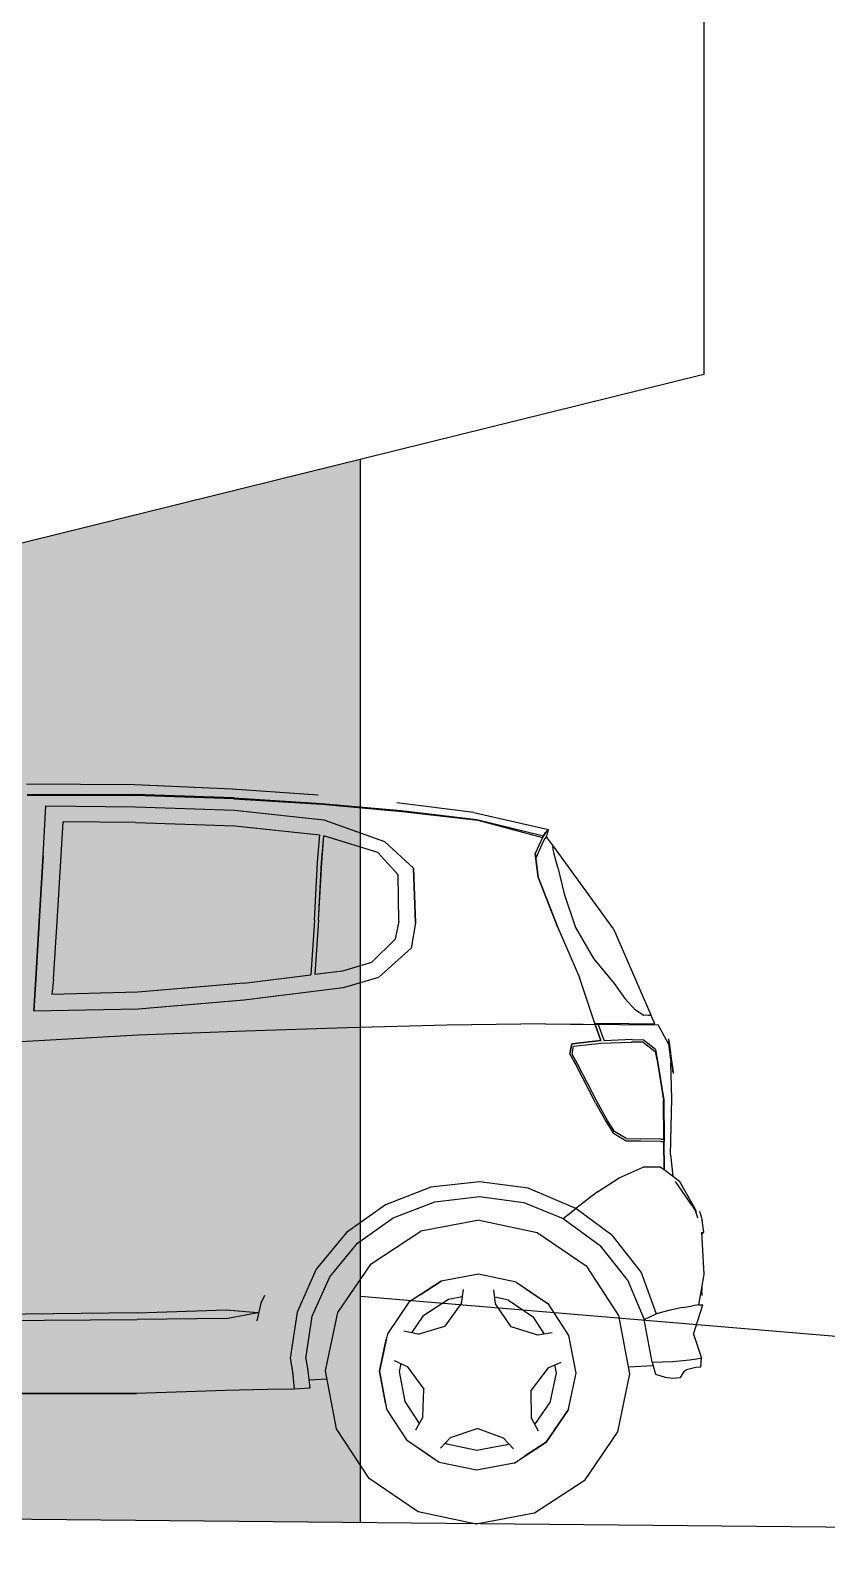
# Model space of a CAD drawing. Header units: millimetres. Extents: x 589 to 1175, y -455 to -172.
# Drawn here: x 1163.099 to 1164.721, y -446.155 to -443.054 of the extents above; entities that cross this region are included whole.
import ezdxf

# ---------------------------------------------------------------- set-up
doc = ezdxf.new("R2010")
doc.units = ezdxf.units.MM
for name, color, linetype in [('pohled', 4, 'Continuous'), ('srafa fasada', 253, 'Continuous'), ('stafaz', 252, 'Continuous'), ('ZDIVO', 1, 'Continuous')]:
    doc.layers.add(name, color=color, linetype=linetype)

# ---------------------------------------------------------------- blocks, each defined once
blk = doc.blocks.new('A$C57EF654B')
for p, q in [((10.0078, 1.0343), (10.228, 1.0349)), ((10.228, 1.0349), (10.427, 1.0285)), ((10.427, 1.0285), (10.6023, 1.0178)), ((10.0093, 1.0132), (10.2294, 1.0145)), ((10.0095, 1.0112), (10.2297, 1.0125)), ((10.0095, 1.0112), (10.2296, 1.0125)), ((10.4304, 1.0096), (10.2294, 1.0145)), ((10.431, 1.0077), (10.2296, 1.0125)), ((10.431, 1.0077), (10.2297, 1.0125)), ((10.4304, 1.0096), (10.4304, 1.0096)), ((10.4304, 1.0096), (10.6091, 1.0004)), ((10.431, 1.0077), (10.6102, 0.9986)), ((10.431, 1.0077), (10.6102, 0.9986)), ((10.6091, 1.0004), (10.7721, 0.9873)), ((10.6102, 0.9986), (10.7737, 0.9856)), ((10.6102, 0.9986), (10.7737, 0.9856)), ((10.9197, 0.9851), (10.7631, 1.0031)), ((10.0432, 0.8886), (10.0482, 0.9899)), ((10.0432, 0.8886), (10.0482, 0.9899)), ((10.0482, 0.9899), (10.2304, 0.9899)), ((10.2304, 0.9899), (10.4323, 0.9851)), ((10.4323, 0.9851), (10.6142, 0.9668)), ((10.6142, 0.9669), (10.6142, 0.9668)), ((10.6142, 0.9668), (10.7382, 0.9242)), ((10.6142, 0.9668), (10.7382, 0.9242)), ((10.7721, 0.9873), (10.7721, 0.9873)), ((10.7721, 0.9873), (10.9262, 0.9708)), ((10.7721, 0.9873), (10.9262, 0.9708)), ((10.7737, 0.9856), (10.9283, 0.9693)), ((10.7737, 0.9856), (10.9282, 0.9693)), ((10.9197, 0.9851), (11.072, 0.9516)), ((10.9262, 0.9708), (11.062, 0.9391)), ((10.9262, 0.9708), (11.062, 0.9391)), ((10.9282, 0.9693), (11.0602, 0.9356)), ((10.9283, 0.9693), (11.0602, 0.9356)), ((10.0802, 0.8891), (10.0838, 0.9574)), ((10.0802, 0.8891), (10.0838, 0.9574)), ((10.231, 0.9577), (10.0838, 0.9574)), ((10.231, 0.9577), (10.0838, 0.9574)), ((10.231, 0.9577), (10.4335, 0.9529)), ((10.231, 0.9577), (10.4336, 0.9529)), ((10.4335, 0.9529), (10.4336, 0.9529)), ((10.4336, 0.9529), (10.6063, 0.9363)), ((10.6026, 0.8802), (10.6063, 0.9363)), ((10.6109, 0.8799), (10.6146, 0.9346)), ((10.611, 0.8799), (10.6146, 0.9346)), ((10.7253, 0.9014), (10.6146, 0.9346)), ((11.0602, 0.9356), (11.0456, 0.9026)), ((11.0637, 0.9313), (11.0591, 0.9213)), ((11.0659, 0.9453), (11.0602, 0.9356)), ((11.0602, 0.9356), (11.062, 0.9391)), ((11.062, 0.9391), (11.0659, 0.9453)), ((11.0671, 0.936), (11.0637, 0.9313)), ((11.0703, 0.9504), (11.0659, 0.9453)), ((11.0686, 0.9371), (11.0671, 0.936)), ((11.0686, 0.9371), (11.072, 0.9516)), ((11.0825, 0.9181), (11.0686, 0.9371)), ((11.072, 0.9516), (11.0703, 0.9504)), ((10.7253, 0.9014), (10.767, 0.8563)), ((10.7382, 0.9242), (10.798, 0.8705)), ((10.798, 0.8705), (10.7382, 0.9242)), ((11.0456, 0.9025), (11.0455, 0.9026)), ((11.0455, 0.9026), (11.0521, 0.8542)), ((11.0522, 0.8542), (11.0456, 0.9026)), ((11.0591, 0.9213), (11.0468, 0.8934)), ((11.0591, 0.9213), (11.0591, 0.9213)), ((11.0817, 0.9163), (11.0825, 0.9181)), ((11.0836, 0.9043), (11.0817, 0.9163)), ((11.2064, 0.7508), (11.0825, 0.9181)), ((11.092, 0.8745), (11.0836, 0.9043)), ((10.0432, 0.8886), (10.0371, 0.7647)), ((10.0372, 0.7648), (10.0432, 0.8886)), ((10.0736, 0.7652), (10.0802, 0.8891)), ((10.0737, 0.7652), (10.0802, 0.8891)), ((10.5973, 0.7622), (10.6026, 0.8802)), ((10.5973, 0.7622), (10.6026, 0.8801)), ((10.6026, 0.8801), (10.6026, 0.8802)), ((10.6055, 0.7624), (10.611, 0.8799)), ((10.6055, 0.7624), (10.6109, 0.8799)), ((10.803, 0.7587), (10.798, 0.8705)), ((10.798, 0.8705), (10.803, 0.7587)), ((11.092, 0.8745), (11.092, 0.8745)), ((11.092, 0.8745), (11.1052, 0.8208)), ((10.7694, 0.7619), (10.767, 0.8563)), ((10.7694, 0.7619), (10.767, 0.8563)), ((11.0521, 0.8542), (11.0936, 0.7522)), ((11.0936, 0.7522), (11.0522, 0.8542)), ((11.1052, 0.8208), (11.1052, 0.8209)), ((11.1052, 0.8208), (11.1291, 0.7523)), ((10.0308, 0.6361), (10.0372, 0.7648)), ((10.0371, 0.7647), (10.0308, 0.6361)), ((10.0668, 0.6368), (10.0737, 0.7652)), ((10.0668, 0.6368), (10.0736, 0.7652)), ((10.5973, 0.7622), (10.5911, 0.6507)), ((10.5973, 0.7622), (10.5911, 0.6507)), ((10.6055, 0.7624), (10.5991, 0.6513)), ((10.6055, 0.7624), (10.5991, 0.6513)), ((10.7694, 0.7619), (10.7619, 0.725)), ((10.7694, 0.7619), (10.7619, 0.725)), ((10.803, 0.7587), (10.7949, 0.707)), ((10.803, 0.7587), (10.7949, 0.707)), ((11.0936, 0.7522), (11.1387, 0.6506)), ((11.1291, 0.7523), (11.1291, 0.7523)), ((11.1291, 0.7523), (11.1667, 0.6899)), ((11.2064, 0.7508), (11.2846, 0.5763)), ((10.7619, 0.725), (10.7142, 0.6767)), ((10.7619, 0.725), (10.7142, 0.6767)), ((10.7288, 0.6466), (10.7949, 0.707)), ((10.7289, 0.6466), (10.7949, 0.707)), ((11.1667, 0.6899), (11.2091, 0.6393)), ((10.6557, 0.6588), (10.5991, 0.6513)), ((10.5991, 0.6513), (10.5991, 0.6513)), ((10.7142, 0.6767), (10.6557, 0.6588)), ((10.6557, 0.6588), (10.6557, 0.6588)), ((10.0308, 0.6361), (10.0276, 0.5706)), ((10.0276, 0.5706), (10.0308, 0.6361)), ((10.0668, 0.6368), (10.0638, 0.6054)), ((10.0668, 0.6368), (10.0638, 0.6054)), ((10.4547, 0.6322), (10.2392, 0.6116)), ((10.4547, 0.6322), (10.5911, 0.6507)), ((10.4547, 0.6322), (10.4547, 0.6322)), ((10.6576, 0.6245), (10.4558, 0.5979)), ((10.7289, 0.6466), (10.6576, 0.6245)), ((10.7288, 0.6466), (10.6576, 0.6245)), ((11.1714, 0.5555), (11.1387, 0.6506)), ((11.1387, 0.6506), (11.1387, 0.6506)), ((11.2091, 0.6393), (11.2314, 0.6087)), ((10.2392, 0.6116), (10.0638, 0.6054)), ((10.0638, 0.6054), (10.0638, 0.6054)), ((10.2392, 0.6116), (10.2392, 0.6116)), ((10.4558, 0.5979), (10.2399, 0.5772)), ((10.4558, 0.5979), (10.2399, 0.5773)), ((10.4558, 0.5979), (10.4558, 0.5979)), ((11.2314, 0.6087), (11.2534, 0.5855)), ((10.2399, 0.5773), (10.0276, 0.5706)), ((10.2399, 0.5772), (10.0276, 0.5706)), ((11.27, 0.5743), (11.2534, 0.5855)), ((11.2797, 0.575), (11.27, 0.5743)), ((11.2797, 0.575), (11.284, 0.5755)), ((11.2846, 0.5763), (11.284, 0.5755)), ((11.293, 0.5577), (11.2846, 0.5763)), ((10.459, 0.5344), (10.2409, 0.524)), ((10.6661, 0.5432), (10.459, 0.5344)), ((10.459, 0.5344), (10.459, 0.5344)), ((10.8695, 0.5509), (10.6661, 0.5432)), ((11.07, 0.5555), (10.8695, 0.5509)), ((11.07, 0.5555), (10.8695, 0.5509)), ((11.07, 0.5555), (11.1714, 0.5555)), ((11.07, 0.5555), (11.2997, 0.5555)), ((11.1706, 0.5577), (11.2398, 0.5577)), ((11.1833, 0.5225), (11.1714, 0.5555)), ((11.1714, 0.5555), (11.1834, 0.5224)), ((11.1714, 0.5555), (11.1714, 0.5555)), ((11.1777, 0.5555), (11.1897, 0.5224)), ((11.2398, 0.5577), (11.2872, 0.5577)), ((11.2872, 0.5577), (11.293, 0.5577)), ((11.3211, 0.5173), (11.2997, 0.5555)), ((11.3216, 0.5249), (11.3212, 0.5276)), ((11.3212, 0.5276), (11.322, 0.5227)), ((10.2409, 0.524), (9.9519, 0.5049)), ((10.2409, 0.524), (10.2409, 0.524)), ((11.1204, 0.4949), (11.1244, 0.5151)), ((11.1244, 0.5151), (11.1205, 0.4949)), ((11.1833, 0.5225), (11.1244, 0.5151)), ((11.1244, 0.5151), (11.1834, 0.5224)), ((11.1249, 0.4944), (11.1276, 0.5105)), ((11.1249, 0.4944), (11.1276, 0.5105)), ((11.1276, 0.5105), (11.1842, 0.5175)), ((11.1276, 0.5105), (11.1276, 0.5105)), ((11.1842, 0.5175), (11.2449, 0.5201)), ((11.2469, 0.5252), (11.1897, 0.5224)), ((11.2693, 0.5201), (11.2449, 0.5201)), ((11.2469, 0.5252), (11.2469, 0.5252)), ((11.2469, 0.5252), (11.2694, 0.5252)), ((11.2693, 0.5201), (11.2942, 0.5016)), ((11.2944, 0.5056), (11.2694, 0.5252)), ((11.2942, 0.5016), (11.2996, 0.4759)), ((11.2942, 0.5016), (11.2996, 0.4759)), ((11.2944, 0.5056), (11.2999, 0.4784)), ((11.3211, 0.5173), (11.3264, 0.4791)), ((11.3216, 0.5249), (11.3227, 0.5173)), ((11.3222, 0.5207), (11.322, 0.5227)), ((11.3227, 0.5175), (11.3222, 0.5211)), ((11.3223, 0.5204), (11.3227, 0.5173)), ((11.3227, 0.5175), (11.3232, 0.514)), ((11.3227, 0.5173), (11.3232, 0.5139)), ((11.3227, 0.5173), (11.3243, 0.506)), ((11.3227, 0.5173), (11.3229, 0.5159)), ((11.3229, 0.5159), (11.3238, 0.5096)), ((11.3243, 0.5058), (11.3232, 0.5139)), ((11.3243, 0.506), (11.3263, 0.4921)), ((11.3246, 0.5041), (11.3243, 0.5058)), ((11.3244, 0.5054), (11.3247, 0.5032)), ((11.3246, 0.5041), (11.3247, 0.5031)), ((11.3251, 0.5004), (11.3247, 0.5032)), ((11.3247, 0.5031), (11.3248, 0.5031)), ((11.3248, 0.5031), (11.325, 0.5012)), ((11.3253, 0.4987), (11.325, 0.5014)), ((11.3257, 0.4967), (11.325, 0.5012)), ((11.3251, 0.5004), (11.3253, 0.4987)), ((11.3257, 0.4967), (11.3262, 0.493)), ((11.1332, 0.4716), (11.1204, 0.4949)), ((11.1205, 0.4949), (11.1333, 0.4716)), ((11.137, 0.4732), (11.1249, 0.4944)), ((11.1734, 0.3957), (11.1332, 0.4716)), ((11.1734, 0.3957), (11.1333, 0.4716)), ((11.1769, 0.3977), (11.137, 0.4732)), ((11.2996, 0.4759), (11.3121, 0.4019)), ((11.2996, 0.4759), (11.3121, 0.4019)), ((11.3124, 0.4031), (11.2999, 0.4784)), ((11.2999, 0.4784), (11.3124, 0.4031)), ((11.328, 0.4803), (11.3262, 0.493)), ((11.3262, 0.4926), (11.3263, 0.4921)), ((11.3263, 0.4921), (11.3282, 0.4787)), ((11.3291, 0.4052), (11.3264, 0.4791)), ((11.329, 0.473), (11.3278, 0.4818)), ((11.3279, 0.4806), (11.3294, 0.4708)), ((11.3282, 0.4787), (11.3298, 0.4674)), ((11.3293, 0.4712), (11.329, 0.473)), ((11.3294, 0.4708), (11.3309, 0.4598)), ((11.3298, 0.4674), (11.3296, 0.4688)), ((11.3298, 0.4674), (11.3309, 0.4598)), ((11.3299, 0.4672), (11.3303, 0.4643)), ((11.3309, 0.4598), (11.3303, 0.4643)), ((11.3306, 0.4621), (11.3306, 0.462)), ((11.3308, 0.4608), (11.3306, 0.462)), ((11.3307, 0.4614), (11.3313, 0.4571)), ((11.3309, 0.4598), (11.3313, 0.4571)), ((11.3276, 0.2914), (11.3291, 0.4052)), ((11.1734, 0.3957), (11.1956, 0.3568)), ((11.1734, 0.3957), (11.1956, 0.3568)), ((11.1987, 0.3597), (11.1769, 0.3977)), ((11.3135, 0.3231), (11.3121, 0.4019)), ((11.314, 0.3181), (11.3124, 0.4031)), ((11.3124, 0.4031), (11.314, 0.3181)), ((11.1956, 0.3568), (11.2109, 0.3332)), ((11.1956, 0.3568), (11.2109, 0.3332)), ((11.2129, 0.3374), (11.1987, 0.3597)), ((11.2129, 0.3374), (11.1987, 0.3597)), ((11.2366, 0.3181), (11.2109, 0.3332)), ((11.2366, 0.3181), (11.2109, 0.3332)), ((11.2368, 0.3231), (11.2129, 0.3374)), ((11.2368, 0.3231), (11.2129, 0.3374)), ((11.2662, 0.3181), (11.2366, 0.3181)), ((11.2368, 0.3231), (11.2368, 0.3231)), ((11.2368, 0.3231), (11.266, 0.3231)), ((11.266, 0.3231), (11.266, 0.3231)), ((11.3072, 0.3231), (11.266, 0.3231)), ((11.3073, 0.3181), (11.2662, 0.3181)), ((11.3072, 0.3231), (11.3135, 0.3231)), ((11.3073, 0.3181), (11.3073, 0.3181)), ((11.3073, 0.3181), (11.3137, 0.3181)), ((11.315, 0.2607), (11.3137, 0.3181)), ((11.3154, 0.2607), (11.314, 0.3181)), ((11.3276, 0.2914), (11.3325, 0.2478)), ((11.2233, 0.2429), (11.2717, 0.265)), ((11.3073, 0.2656), (11.2717, 0.265)), ((11.2717, 0.265), (11.2717, 0.265)), ((11.2717, 0.265), (11.2717, 0.265)), ((11.3073, 0.2656), (11.315, 0.2607)), ((11.3073, 0.2656), (11.315, 0.2607)), ((11.315, 0.2607), (11.3149, 0.2621)), ((11.3154, 0.2607), (11.315, 0.2607)), ((11.315, 0.2607), (11.3462, 0.2378)), ((11.3158, 0.2601), (11.3154, 0.2607)), ((10.8401, 0.2199), (10.748, 0.1836)), ((10.8401, 0.2199), (10.748, 0.1836)), ((10.9391, 0.2323), (10.8401, 0.2199)), ((10.9391, 0.2323), (10.8401, 0.2199)), ((11.0379, 0.2199), (10.9391, 0.2323)), ((11.1355, 0.1797), (11.0379, 0.2199)), ((11.038, 0.2199), (11.0379, 0.2199)), ((11.1795, 0.2144), (11.2233, 0.2429)), ((11.2233, 0.2429), (11.2233, 0.2429)), ((11.2233, 0.2429), (11.2233, 0.2429)), ((11.3716, 0.1892), (11.3383, 0.2366)), ((11.375, 0.1875), (11.3462, 0.2378)), ((10.764, 0.1572), (10.8484, 0.1906)), ((10.8484, 0.1906), (10.9391, 0.2019)), ((10.9391, 0.2019), (11.0297, 0.1906)), ((11.0297, 0.1906), (11.1101, 0.1589)), ((11.1795, 0.2144), (11.1355, 0.1797)), ((11.1795, 0.2144), (11.1795, 0.2144)), ((11.3716, 0.1892), (11.3805, 0.1751)), ((11.375, 0.1875), (11.3805, 0.1751)), ((11.375, 0.1874), (11.375, 0.1875)), ((11.375, 0.1874), (11.3807, 0.1767)), ((10.748, 0.1836), (10.6689, 0.1258)), ((10.748, 0.1836), (10.6689, 0.1258)), ((10.6914, 0.1043), (10.764, 0.1572)), ((11.1101, 0.1589), (11.1355, 0.1797)), ((11.1101, 0.1589), (11.1867, 0.1043)), ((11.2093, 0.1258), (11.1355, 0.1797)), ((11.1355, 0.1797), (11.1355, 0.1797)), ((11.3845, 0.1635), (11.3805, 0.1751)), ((11.3845, 0.1635), (11.3845, 0.1636)), ((11.3879, 0.1767), (11.3918, 0.1635)), ((11.3918, 0.1635), (11.396, 0.1343)), ((10.6689, 0.1258), (10.6081, 0.0504)), ((10.7201, 0.063), (10.8205, 0.1301)), ((10.939, 0.1537), (10.8205, 0.1301)), ((10.939, 0.1537), (11.0575, 0.1301)), ((11.0575, 0.1301), (11.158, 0.063)), ((11.2093, 0.1258), (11.27, 0.0504)), ((11.3984, 0.0479), (11.3925, 0.1343)), ((11.396, 0.1343), (11.3928, 0.13)), ((10.6358, 0.0352), (10.6914, 0.1043)), ((11.2421, 0.0355), (11.1867, 0.1043)), ((10.6529, -0.0375), (10.7201, 0.063)), ((11.158, 0.063), (11.2251, -0.0375)), ((10.6081, 0.0504), (10.57, -0.0373)), ((10.6008, -0.0452), (10.6358, 0.0352)), ((10.939, 0.0438), (10.8626, 0.0286)), ((11.0155, 0.0286), (10.939, 0.0438)), ((11.2421, 0.0355), (11.2773, -0.0452)), ((11.27, 0.0504), (11.3016, -0.0332)), ((11.3879, -0.0144), (11.3984, 0.0479)), ((11.3984, 0.0479), (11.3983, 0.0491)), ((10.8626, 0.0286), (10.7977, -0.0147)), ((10.8204, 0.0004), (10.8626, 0.0286)), ((10.8626, 0.0286), (10.8626, 0.0286)), ((10.9076, 0.0124), (10.9041, -0.0161)), ((10.974, -0.0161), (10.9704, 0.0124)), ((11.0155, 0.0286), (11.0803, -0.0147)), ((11.0365, 0.0145), (11.0803, -0.0147)), ((11.3932, 0.0171), (11.394, 0.005)), ((11.3939, 0.0213), (11.3943, 0.015)), ((10.4963, -0.0199), (10.4883, -0.0557)), ((10.5034, -0.0037), (10.4963, -0.0199)), ((10.7977, -0.0147), (10.7544, -0.0795)), ((10.8779, -0.0083), (10.826, -0.043)), ((10.9041, -0.0161), (10.8715, -0.0631)), ((10.9057, -0.0028), (10.8779, -0.0083)), ((11.0002, -0.0083), (10.9723, -0.0028)), ((11.0066, -0.0631), (10.974, -0.0161)), ((11.0002, -0.0083), (11.052, -0.043)), ((11.0803, -0.0147), (11.1236, -0.0795)), ((11.0803, -0.0147), (11.1236, -0.0795)), ((11.3275, -0.0261), (11.3016, -0.0332)), ((11.3552, -0.02), (11.3275, -0.0261)), ((11.3552, -0.02), (11.3752, -0.0164)), ((11.3879, -0.0144), (11.3752, -0.0164)), ((11.3776, -0.0739), (11.3963, -0.014)), ((11.3879, -0.0144), (11.3963, -0.014)), ((10.244, -0.0422), (9.9504, -0.0483)), ((9.9504, -0.0607), (10.2441, -0.0552)), ((10.244, -0.0422), (10.4258, -0.034)), ((10.4259, -0.0518), (10.2441, -0.0552)), ((10.4258, -0.034), (10.4899, -0.0389)), ((10.4258, -0.034), (10.4258, -0.034)), ((10.4259, -0.0518), (10.4899, -0.0389)), ((10.4259, -0.0518), (10.426, -0.0518)), ((10.4899, -0.0389), (10.4899, -0.0389)), ((10.4899, -0.0389), (10.4899, -0.0389)), ((10.57, -0.0373), (10.5569, -0.1315)), ((10.57, -0.0373), (10.5569, -0.1315)), ((10.5889, -0.1315), (10.6008, -0.0452)), ((10.6294, -0.156), (10.6529, -0.0375)), ((10.826, -0.043), (10.8033, -0.0769)), ((11.0747, -0.0769), (11.052, -0.043)), ((11.2251, -0.0375), (11.2487, -0.156)), ((11.2773, -0.0452), (11.3016, -0.0332)), ((11.2945, -0.1322), (11.2773, -0.0452)), ((10.7544, -0.0795), (10.7392, -0.156)), ((10.7392, -0.156), (10.7522, -0.0908)), ((10.8168, -0.0795), (10.7881, -0.074)), ((10.8168, -0.0795), (10.8715, -0.0631)), ((11.0612, -0.0795), (11.0066, -0.0631)), ((11.09, -0.074), (11.0612, -0.0795)), ((11.1236, -0.0795), (11.1247, -0.0848)), ((11.1236, -0.0795), (11.1388, -0.156)), ((11.3776, -0.0739), (11.3945, -0.1231)), ((11.3844, -0.1241), (11.393, -0.1232)), ((11.3945, -0.1231), (11.393, -0.1232)), ((11.3936, -0.1405), (11.3945, -0.1231)), ((10.5569, -0.1315), (10.5616, -0.1588)), ((10.5569, -0.1315), (10.5616, -0.1587)), ((10.5889, -0.1315), (10.5933, -0.1568)), ((10.7689, -0.1337), (10.7952, -0.146)), ((10.7824, -0.14), (10.7792, -0.156)), ((10.7952, -0.146), (10.8298, -0.1915)), ((11.0828, -0.146), (11.0483, -0.1915)), ((11.0828, -0.146), (11.1091, -0.1337)), ((11.0957, -0.14), (11.0989, -0.156)), ((11.2965, -0.1398), (11.246, -0.1424)), ((11.2945, -0.1322), (11.3364, -0.1299)), ((11.2945, -0.1322), (11.3011, -0.1566)), ((11.3364, -0.1299), (11.3703, -0.1264)), ((11.3526, -0.1626), (11.3601, -0.1499)), ((11.3601, -0.1499), (11.3645, -0.1463)), ((11.3645, -0.1463), (11.3835, -0.1416)), ((11.3703, -0.1264), (11.3844, -0.1241)), ((11.3835, -0.1416), (11.3921, -0.1407)), ((11.3921, -0.1407), (11.3936, -0.1405)), ((10.5616, -0.1587), (10.5656, -0.1942)), ((10.5616, -0.1588), (10.5656, -0.1942)), ((10.5933, -0.1568), (10.5973, -0.1922)), ((10.6328, -0.1735), (10.5954, -0.1754)), ((10.6529, -0.2745), (10.6294, -0.156)), ((10.7522, -0.221), (10.7392, -0.156)), ((10.7392, -0.156), (10.7544, -0.2325)), ((10.7792, -0.156), (10.7913, -0.2172)), ((11.0989, -0.156), (11.0867, -0.2172)), ((11.1388, -0.156), (11.1236, -0.2325)), ((11.2487, -0.156), (11.2251, -0.2745)), ((11.3011, -0.1566), (11.3209, -0.1621)), ((11.3209, -0.1621), (11.3359, -0.1644)), ((11.3359, -0.1644), (11.3526, -0.1626)), ((9.7901, -0.2116), (10.2443, -0.2063)), ((10.2443, -0.2063), (9.9059, -0.21)), ((10.4264, -0.1983), (10.2443, -0.2063)), ((10.5105, -0.1956), (10.4264, -0.1983)), ((10.4264, -0.1983), (10.4264, -0.1983)), ((10.5656, -0.1942), (10.5105, -0.1956)), ((10.5105, -0.1956), (10.5105, -0.1956)), ((10.5973, -0.1922), (10.5656, -0.1942)), ((10.8285, -0.2486), (10.8298, -0.1915)), ((11.0495, -0.2486), (11.0483, -0.1915)), ((10.7977, -0.2973), (10.7544, -0.2325)), ((10.7913, -0.2172), (10.8212, -0.2619)), ((11.0568, -0.2618), (11.0867, -0.2172)), ((11.1236, -0.2325), (11.0803, -0.2973)), ((11.0803, -0.2973), (11.1236, -0.2325)), ((11.1246, -0.2275), (11.1236, -0.2325)), ((10.7201, -0.375), (10.6529, -0.2745)), ((10.8285, -0.2486), (10.8139, -0.2752)), ((10.8851, -0.2897), (10.939, -0.2709)), ((10.9929, -0.2897), (10.939, -0.2709)), ((11.0642, -0.2752), (11.0495, -0.2486)), ((11.2251, -0.2745), (11.158, -0.375)), ((10.8626, -0.3406), (10.7977, -0.2973)), ((10.8647, -0.3115), (10.8851, -0.2897)), ((10.8779, -0.3037), (10.8743, -0.3013)), ((10.939, -0.3158), (10.8779, -0.3037)), ((11.0002, -0.3037), (10.939, -0.3158)), ((10.9929, -0.2897), (11.0134, -0.3115)), ((11.0002, -0.3037), (11.0038, -0.3013)), ((11.0155, -0.3406), (11.0803, -0.2973)), ((11.0803, -0.2973), (11.0365, -0.3265)), ((10.8626, -0.3406), (10.8204, -0.3124)), ((10.8626, -0.3406), (10.8626, -0.3406)), ((10.939, -0.3558), (10.8626, -0.3406)), ((11.0155, -0.3406), (10.939, -0.3558)), ((10.8205, -0.4421), (10.7201, -0.375)), ((11.158, -0.375), (11.0575, -0.4421)), ((10.939, -0.4657), (10.8205, -0.4421)), ((11.0575, -0.4421), (10.939, -0.4657))]:
    blk.add_line(p, q)

msp = doc.modelspace()

# ---------------------------------------------------------------- hatches: boundary and pattern name
at = {"layer": 'srafa fasada'}
msp.add_hatch(color=256, dxfattribs=at).paths.add_polyline_path([(1163.7708, -443.9284), (1160.8013, -444.6635), (1160.8013, -446.068), (1163.7708, -446.0964)])

# ---------------------------------------------------------------- linework, layer by layer
at = {"layer": 'pohled'}
for p, q in [((1164.4708, -440.3052), (1164.4708, -443.7552)), ((1164.4708, -443.7552), (1160.8013, -444.6635)), ((1163.7708, -443.9284), (1163.7708, -446.0964)), ((1163.7708, -445.6344), (1169.9708, -446.1552))]:
    msp.add_line(p, q, dxfattribs=at)
at = {"layer": 'ZDIVO'}
msp.add_line((1169.9708, -446.1552), (1159.4208, -446.0552), dxfattribs=at)

# ---------------------------------------------------------------- block references
at = {"layer": 'stafaz', "rotation": 359.4261779618541}
msp.add_blockref('A$C57EF654B', (1153.0732, -445.5239), dxfattribs=at)

doc.saveas('drawing.dxf')
